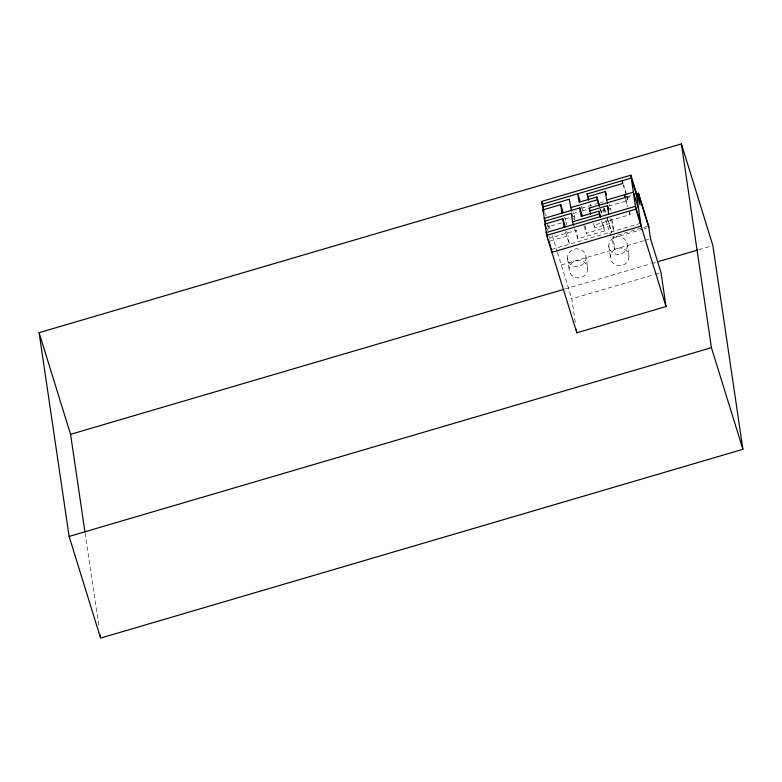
<?xml version="1.0" encoding="UTF-8"?>
<svg xmlns="http://www.w3.org/2000/svg" width="782" height="782" viewBox="0 0 782 782"><rect width="100%" height="100%" fill="white"/><g stroke="black" fill="none" stroke-linecap="round" stroke-linejoin="round"><path stroke-width="0.59" stroke-dasharray="3.91 2.93" d="M581.652 208.139L599.032 203.037M600.195 202.694L603.665 201.668M626.861 196.908L632.618 195.217M572.639 213.74L580.909 211.316M582.072 210.974L587.869 209.273M626.099 198.032L632.061 196.282M565.181 218.882L574.496 216.155L573.098 211.629M608.455 206.174L628.024 200.417L623.753 185.168M561.525 222.909L548.153 226.848L547.449 224.59M601.671 211.111L606.138 209.801M607.252 209.478L610.595 208.491L609.198 203.975M629.686 211.736L630.106 214.571L594.418 225.06L594.838 227.885L612.677 222.645L611.28 218.129M550.235 240.993L568.074 235.753L566.676 231.237M583.89 225.431L586.334 233.339L604.173 228.09L602.081 221.316M574.682 228.627L577.83 238.793L604.594 230.925L604.173 228.09M551.486 249.487L640.693 223.271M647.496 226.33L612.971 236.477L614.847 249.214L610.996 236.79M613.176 237.894L643.107 229.097M644.251 228.755L646.558 228.08M561.32 264.942L643.625 240.758M644.769 240.416L649.373 239.067M565.191 288.959L650.751 263.817M651.924 263.466L655.443 262.439M698.805 249.693L711.698 245.9M575.259 322.243L571.808 298.822L654.065 274.648M655.218 274.306L659.861 272.947M623.127 184.611L626.274 194.767M626.617 195.901L628.024 200.417M625.492 198.188L627.936 206.096M625.561 199.889L627.653 206.663M629.402 212.313L630.106 214.571M610.087 218.706L613.929 231.13L612.677 222.645M604.232 208.247L605.63 212.763M607.37 218.403L611.915 233.085M604.085 208.53L605.483 213.046M607.233 218.696L611.426 232.244M605.757 219.85L610.644 235.656M600.693 209.429L602.091 213.945M600.058 208.872L601.808 214.512M601.446 220.759L604.594 230.925M590.234 204.131L590.938 206.389M593.44 223.369L594.838 227.885M581.603 206.184L583.313 212.821M573.646 217.865L574.35 220.123M564.594 217.083L565.64 220.475M565.484 231.814L569.325 244.238L568.074 235.753M545.494 213.838L546.198 216.096M549.042 225.284L550.469 229.908M552.229 235.578L557.126 251.393M557.468 252.518L571.808 298.822M547.302 228.559L547.996 230.817M627.36 245.216A9.306 8.856 -8.4 0 1 613.616 253.407A9.306 8.856 -8.4 0 1 613.225 238.06A9.306 8.856 -8.4 0 1 627.36 245.216L629.031 256.535A9.306 8.856 -8.4 0 1 615.278 264.727A9.306 8.856 -8.4 0 1 614.896 249.38A9.306 8.856 -8.4 0 1 629.031 256.535M610.595 208.491L610.908 210.612M603.333 208.383L604.017 213.017M608.767 245.9L610.439 257.219M585.239 225.91L586.334 233.339M586.041 257.366A9.306 8.856 -8.4 0 1 572.287 265.548A9.306 8.856 -8.4 0 1 571.896 250.201A9.306 8.856 -8.4 0 1 586.041 257.366L587.702 268.685A9.306 8.856 -8.4 0 1 573.959 276.867A9.306 8.856 -8.4 0 1 573.568 261.52A9.306 8.856 -8.4 0 1 587.702 268.685M574.496 216.155L574.966 219.331M577.83 238.793L576.578 230.299L549.814 238.168L549.541 236.281M565.992 221.599L566.461 224.786M567.449 258.05L569.11 269.37M547.869 224.962L548.622 230.064M85.13 533.197L98.991 627.242"/><path stroke-width="1.17" d="M39.1 332.692L681.405 143.908L712.871 245.558L742.9 449.308L100.595 638.092L69.129 536.442L39.1 332.692L70.566 434.333L84.955 531.995M543.881 211.59L541.652 201.414L630.859 175.197L640.038 204.845L638.337 193.262M542.483 207.074L569.247 199.205L571.554 211.091M588.553 200.182L587.096 193.965L622.775 183.477L622.355 180.652M545.269 223.486L542.904 209.908L560.743 204.659L563.196 212.567M587.507 196.8L605.346 191.551L606.402 194.943M599.295 204.913L596.842 197.005L579.003 202.245L577.751 193.76L580.205 201.668M570.498 207.699L597.262 199.83L596.842 197.005M582.287 215.812L579.843 207.904L544.155 218.393L545.553 222.909M607.653 203.428L606.597 200.045L633.361 192.177L638.611 209.117M636.069 194.2L638.376 193.525L648.855 227.406M544.575 221.228L571.339 213.359L572.033 215.617M590.645 214.336L589.178 208.12L624.857 197.631L624.447 194.796L625.141 197.054M638.513 193.242L648.649 225.988L650.526 238.725L661.015 272.605L666.02 306.564L576.813 332.79L546.657 235.372L544.986 224.053L562.835 218.813L565.278 226.721M589.589 210.945L607.438 205.705L608.836 210.221M600.684 216.8L598.934 211.15L581.094 216.399L579.843 207.904M573.636 225.236L572.59 221.853L599.344 213.985L598.934 211.15M546.657 235.372L635.864 209.156L630.859 175.197M70.566 434.333L564.018 289.301M657.789 261.745L697.632 250.035M69.129 536.442L711.434 347.667L681.405 143.908M711.434 347.667L742.9 449.308M636.519 194.962L631.279 178.022L542.073 204.249L543.822 209.889M640.693 223.271L635.453 206.321L546.237 232.547L547.635 237.063M635.864 209.156L666.02 306.564M597.262 199.83L599.364 206.614M599.344 213.985L600.4 217.367M587.096 193.965L588.494 198.481M589.178 208.12L589.872 210.378M541.652 201.414L543.05 205.93M542.904 209.908L543.949 213.291M544.986 224.053L546.383 228.569M548.338 239.321L550.782 247.229M636.108 192.137L641.113 226.096L551.897 252.312L551.388 248.803M605.346 191.551L606.597 200.045M607.438 205.705L608.689 214.19M571.339 213.359L572.59 221.853M560.743 204.659L561.994 213.154M562.835 218.813L564.086 227.298M576.295 329.271L576.813 332.79M100.057 634.476L100.409 636.89"/></g></svg>
